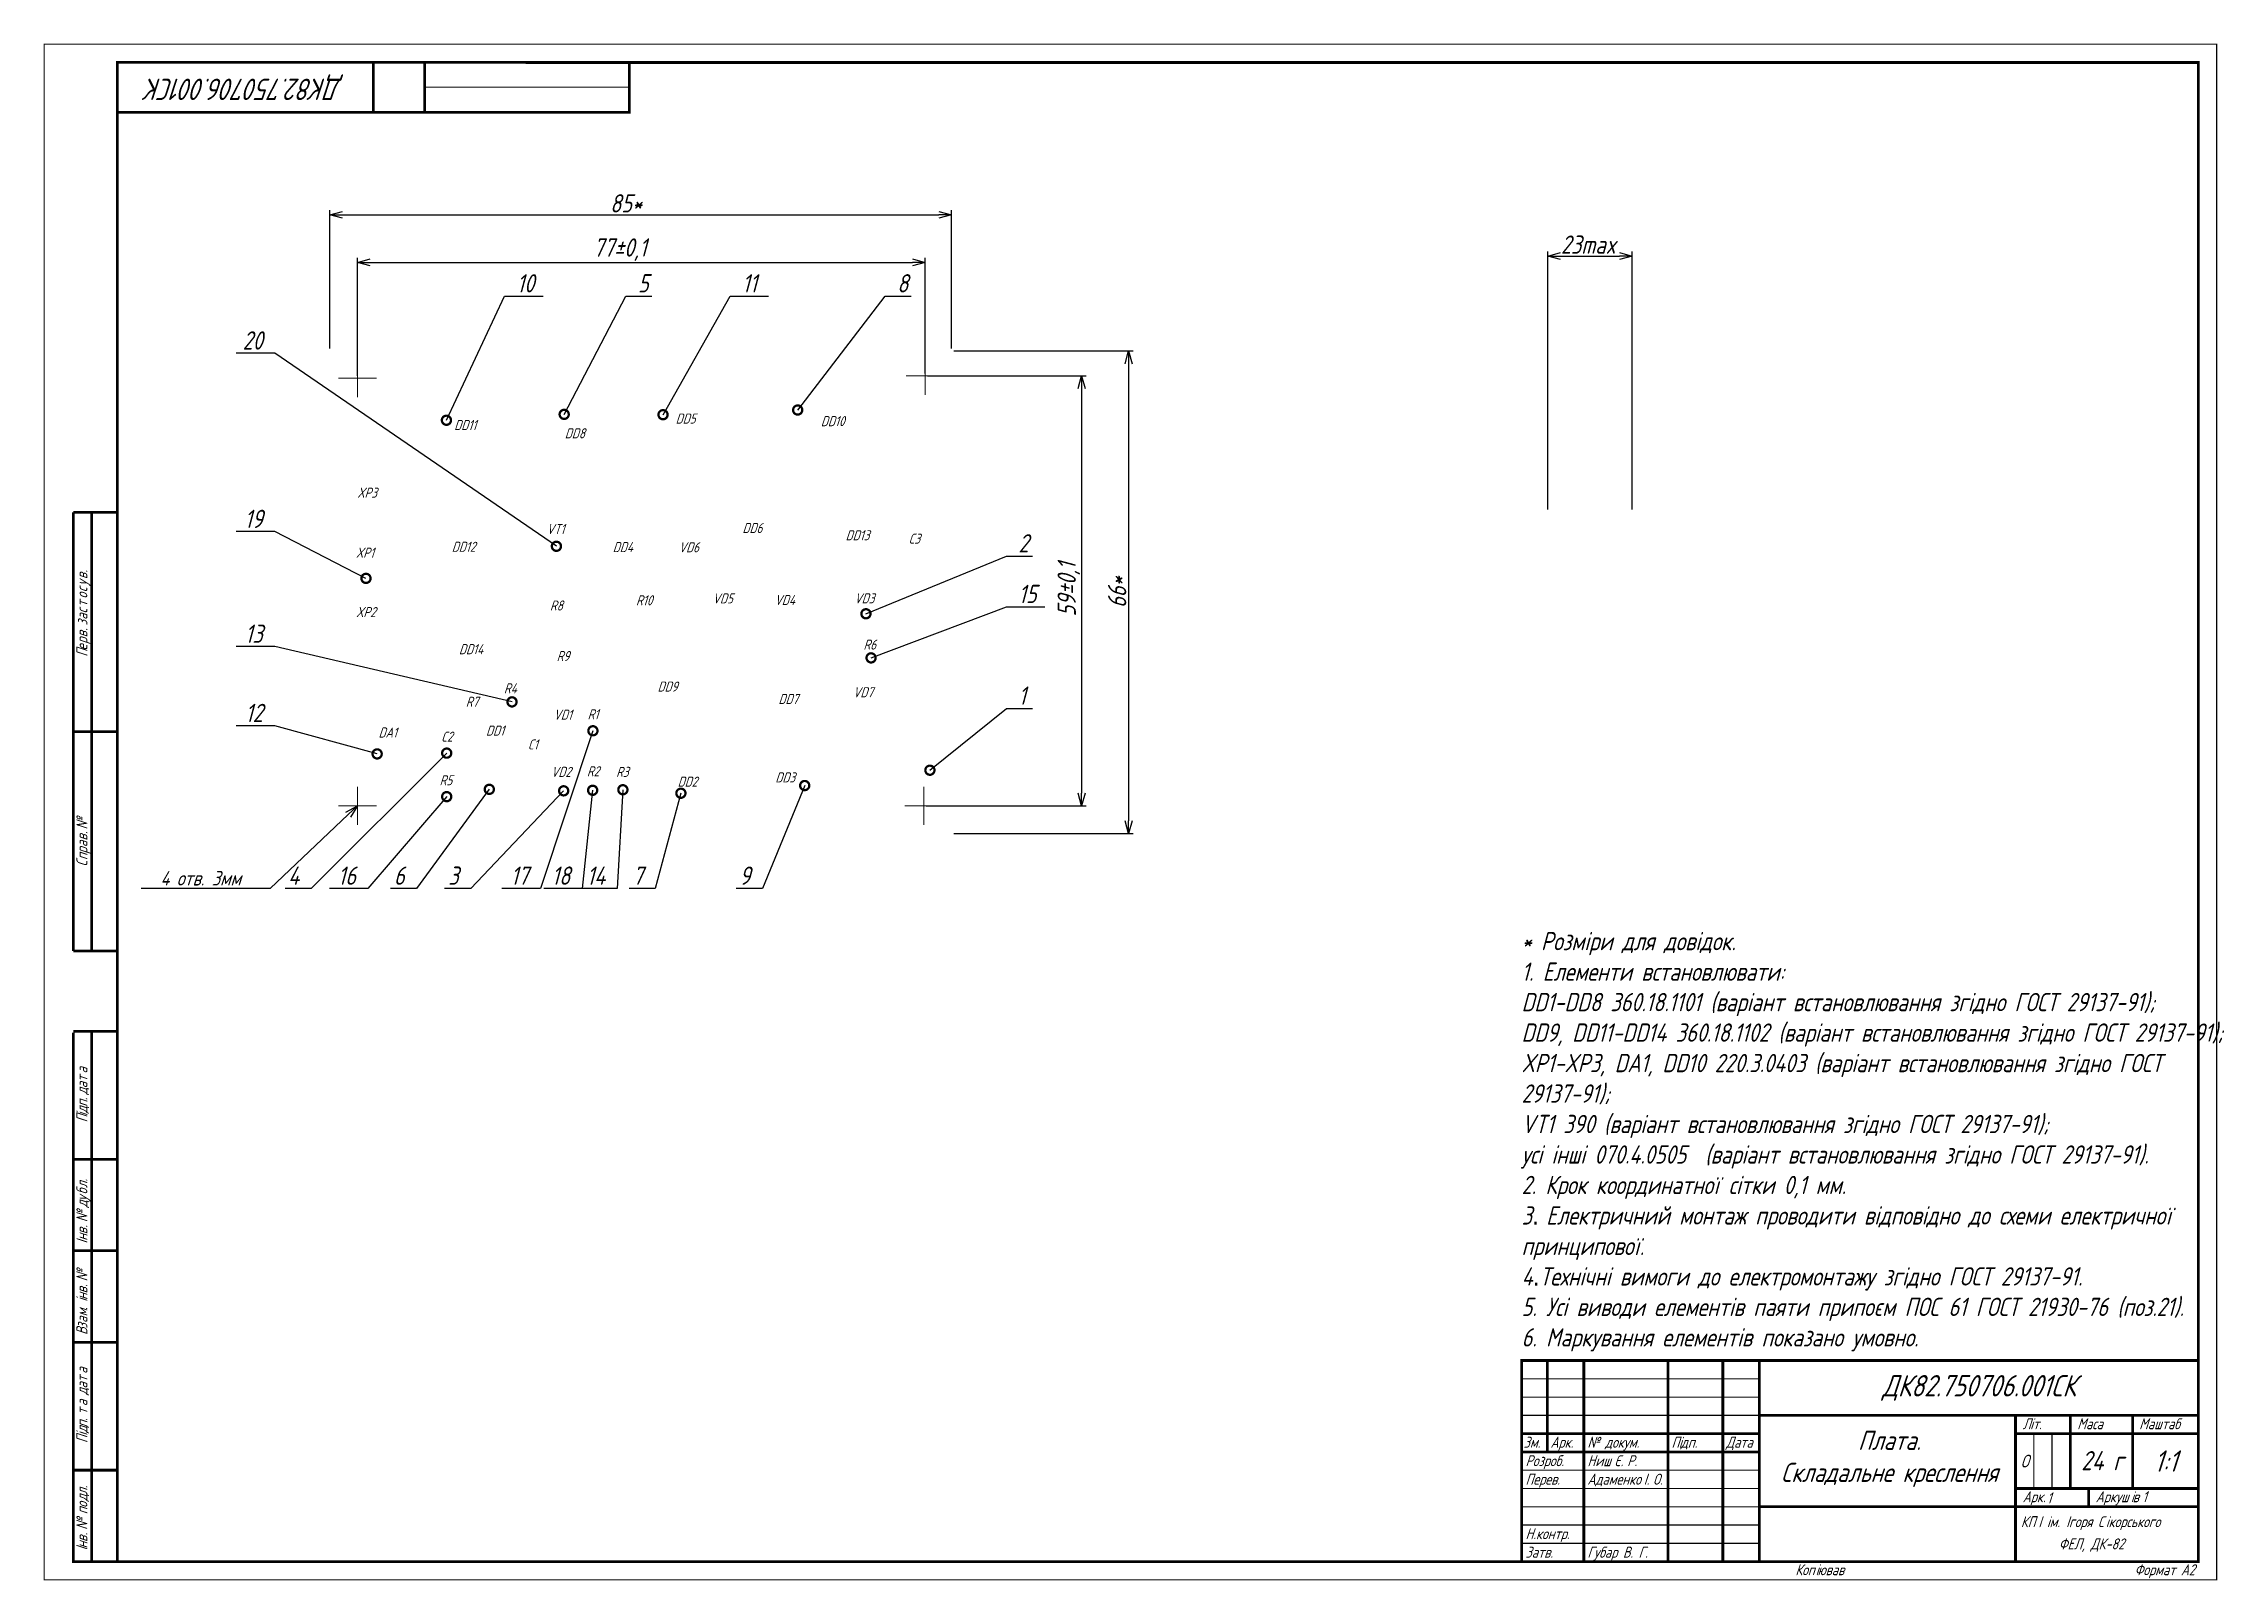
# Paper-space layout 'Лист1' of a CAD drawing. Header units: millimetres. Extents: x 0 to 596, y 0 to 420.
import ezdxf
from ezdxf import colors
from ezdxf.entities.mleader import LeaderData, LeaderLine
from ezdxf.math import Vec2, Vec3

# ---------------------------------------------------------------- set-up
doc = ezdxf.new("R2010")
doc.units = ezdxf.units.MM
doc.layers.get('0').update_dxf_attribs({"lineweight": 13})
doc.layers.add('Sheet', color=7, linetype='Continuous', lineweight=50)
doc.styles.get("Standard").update_dxf_attribs({"font": 'arial.ttf'})
doc.styles.add('стиль1', font='', dxfattribs={"oblique": 18})
doc.styles.get('стиль1').set_extended_font_data('GOST type A')
doc.dimstyles.new('Аннотативный', dxfattribs={"dimscale": 0, "dimtxt": 2.5, "dimasz": 3.5, "dimexe": 1.25, "dimexo": 0.625, "dimtad": 1, "dimtxsty": 'Standard', "dimblk": 'OPEN30', "dimcen": 2.5, "dimadec": 0, "dimazin": 0, "dimtfac": 1, "dimtmove": 0, "dimatfit": 3, "dimfxl": 1, "dimarcsym": 0})

# ---------------------------------------------------------------- blocks, each defined once
blk = doc.blocks.new('_DotSmall')
at = {"color": 0, "linetype": 'ByBlock', "const_width": 0.5}
blk.add_lwpolyline([(-0.0625, 0, 1), (0.0625, 0, 1)], format="xyb", close=True, dxfattribs=at)
blk = doc.blocks.new('_Open30')
at = {"color": 0, "linetype": 'ByBlock', "lineweight": -2}
for p, q in [((-1, 0.27), (0, 0)), ((0, 0), (-1, -0.27)), ((0, 0), (-1, 0))]:
    blk.add_line(p, q, dxfattribs=at)
blk = doc.blocks.new('*D119')
at = {"color": 0, "lineweight": -2, "transparency": 16777216}
for p, q in [((248.83, 336.24), (297.85, 336.24)), ((296.6, 332.74), (296.6, 207.74)), ((248.83, 204.24), (297.85, 204.24))]:
    blk.add_line(p, q, dxfattribs=at)
at = {"layer": 'Defpoints', "color": 0, "transparency": 16777216}
for p in [(248.2, 336.24), (248.2, 204.24), (296.6, 204.24)]:
    blk.add_point(p, dxfattribs=at)
at = {"color": 0, "lineweight": -2, "transparency": 16777216, "xscale": 3.5, "yscale": 3.5, "zscale": 3.5}
for p, rotation in [((296.6, 336.24), 90), ((296.6, 204.24), 270)]:
    blk.add_blockref('_Open30', p, dxfattribs=dict(at, rotation=rotation))
at = {"color": 0, "transparency": 16777216, "insert": (293.48, 270.24), "char_height": 2.5, "width": 7.6084, "attachment_point": 5, "rotation": 90}
blk.add_mtext('{\\fGOST type A|b0|i1|c204|p34;\\H2x;66*}', dxfattribs=at)
blk = doc.blocks.new('*D118')
at = {"color": 0, "lineweight": -2, "transparency": 16777216}
for p, q in [((241.63, 329.44), (285.02, 329.44)), ((283.77, 325.94), (283.77, 215.34)), ((241.23, 211.84), (285.02, 211.84))]:
    blk.add_line(p, q, dxfattribs=at)
at = {"layer": 'Defpoints', "color": 0, "transparency": 16777216}
for p in [(241, 329.44), (240.6, 211.84), (283.77, 211.84)]:
    blk.add_point(p, dxfattribs=at)
at = {"color": 0, "lineweight": -2, "transparency": 16777216, "xscale": 3.5, "yscale": 3.5, "zscale": 3.5}
for p, rotation in [((283.77, 329.44), 90), ((283.77, 211.84), 270)]:
    blk.add_blockref('_Open30', p, dxfattribs=dict(at, rotation=rotation))
at = {"color": 0, "transparency": 16777216, "insert": (280.27, 271), "char_height": 2.5, "attachment_point": 5, "rotation": 90}
blk.add_mtext('{\\fGOST type A|b0|i1|c204|p34;\\H2x;59\\fGOST type A|b0|i1|c0|p34;%%P\\fGOST type A|b0|i1|c204|p34;0,1}', dxfattribs=at)
blk = doc.blocks.new('*D121')
at = {"color": 0, "lineweight": -2, "transparency": 16777216}
for p, q in [((78.2, 336.87), (78.2, 374.73)), ((81.7, 373.48), (244.7, 373.48)), ((248.2, 336.87), (248.2, 374.73))]:
    blk.add_line(p, q, dxfattribs=at)
at = {"layer": 'Defpoints', "color": 0, "transparency": 16777216}
for p in [(248.2, 373.48), (78.2, 336.24), (248.2, 336.24)]:
    blk.add_point(p, dxfattribs=at)
at = {"color": 0, "lineweight": -2, "transparency": 16777216, "xscale": 3.5, "yscale": 3.5, "zscale": 3.5, "rotation": 180}
blk.add_blockref('_Open30', (78.2, 373.48), dxfattribs=at)
at = {"color": 0, "lineweight": -2, "transparency": 16777216, "xscale": 3.5, "yscale": 3.5, "zscale": 3.5}
blk.add_blockref('_Open30', (248.2, 373.48), dxfattribs=at)
at = {"color": 0, "transparency": 16777216, "insert": (159.21, 376.61), "char_height": 2.5, "attachment_point": 5}
blk.add_mtext('{\\fGOST type A|b0|i1|c204|p34;\\H2x;85*}', dxfattribs=at)
blk = doc.blocks.new('*D120')
at = {"color": 0, "lineweight": -2, "transparency": 16777216}
for p, q in [((85.8, 329.47), (85.8, 361.7)), ((89.3, 360.45), (237.5, 360.45)), ((241, 330.07), (241, 361.7))]:
    blk.add_line(p, q, dxfattribs=at)
at = {"layer": 'Defpoints', "color": 0, "transparency": 16777216}
for p in [(241, 360.45), (85.8, 328.84), (241, 329.44)]:
    blk.add_point(p, dxfattribs=at)
at = {"color": 0, "lineweight": -2, "transparency": 16777216, "xscale": 3.5, "yscale": 3.5, "zscale": 3.5, "rotation": 180}
blk.add_blockref('_Open30', (85.8, 360.45), dxfattribs=at)
at = {"color": 0, "lineweight": -2, "transparency": 16777216, "xscale": 3.5, "yscale": 3.5, "zscale": 3.5}
blk.add_blockref('_Open30', (241, 360.45), dxfattribs=at)
at = {"color": 0, "transparency": 16777216, "insert": (157.57, 363.95), "char_height": 2.5, "attachment_point": 5}
blk.add_mtext('{\\fGOST type A|b0|i1|c204|p34;\\H2x;77\\fGOST type A|b0|i1|c0|p34;%%P\\fGOST type A|b0|i1|c204|p34;0,1}', dxfattribs=at)
blk = doc.blocks.new('*D122')
at = {"color": 0, "lineweight": -2, "transparency": 16777216}
for p, q in [((411.19, 292.87), (411.19, 363.45)), ((414.69, 362.2), (430.77, 362.2)), ((434.27, 292.87), (434.27, 363.45))]:
    blk.add_line(p, q, dxfattribs=at)
at = {"layer": 'Defpoints', "color": 0, "transparency": 16777216}
for p in [(434.27, 362.2), (411.19, 292.24), (434.27, 292.24)]:
    blk.add_point(p, dxfattribs=at)
at = {"color": 0, "lineweight": -2, "transparency": 16777216, "xscale": 3.5, "yscale": 3.5, "zscale": 3.5, "rotation": 180}
blk.add_blockref('_Open30', (411.19, 362.2), dxfattribs=at)
at = {"color": 0, "lineweight": -2, "transparency": 16777216, "xscale": 3.5, "yscale": 3.5, "zscale": 3.5}
blk.add_blockref('_Open30', (434.27, 362.2), dxfattribs=at)
at = {"color": 0, "transparency": 16777216, "insert": (422.26, 365.33), "char_height": 2.5, "attachment_point": 5}
blk.add_mtext('{\\fGOST type A|b0|i1|c204|p34;\\H2x;23max}', dxfattribs=at)

psp = doc.layouts.new('Лист1')

# ---------------------------------------------------------------- linework, layer by layer
for p, q in [((85.801, 334.042), (85.801, 323.642)), ((241.001, 334.642), (241.001, 324.242)), ((85.801, 328.842), (80.601, 328.842)), ((85.801, 328.842), (91.001, 328.842)), ((241.001, 329.442), (235.801, 329.442)), ((241.001, 329.442), (246.201, 329.442)), ((85.801, 217.042), (85.801, 206.642)), ((240.601, 217.042), (240.601, 206.642)), ((85.801, 211.842), (80.601, 211.842)), ((85.801, 211.842), (91.001, 211.842)), ((240.601, 211.842), (235.401, 211.842)), ((240.601, 211.842), (245.801, 211.842))]:
    psp.add_line(p, q)
at = {"layer": 'Sheet'}
for points, const_width in [([(0.15, 420.15), (594.055, 420.15), (594.055, 0.15), (0.15, 0.15), (0.15, 420.15)], 0.3), ([(0.15, 420.15), (594.055, 420.15), (594.055, 0.15), (0.15, 0.15), (0.15, 420.15)], 0.3), ([(0.15, 420.15), (0.15, 0.15), (594.055, 0.15), (594.055, 420.15), (0.15, 420.15), (0.15, 420.15)], 0.0991), ([(0.15, 420.15), (0.15, 0.15), (594.055, 0.15), (594.055, 420.15), (0.15, 420.15), (0.15, 420.15)], 0.0991)]:
    psp.add_lwpolyline(points, close=True, dxfattribs=dict(at, const_width=const_width))
for points, const_width in [([(19.768, 415.143), (589.407, 415.127)], 0.749), ([(20.141, 415.143), (20.141, 5.141)], 0.749), ([(90.128, 401.149), (90.128, 415.143)], 0.749), ([(104.148, 401.21), (104.148, 415.273)], 0.749), ([(160.114, 401.524), (160.114, 415.518)], 0.749), ([(589.034, 414.761), (589.034, 4.775)], 0.749), ([(104.148, 408.391), (107.638, 408.391), (160.114, 408.391)], 0.3), ([(20.141, 401.52), (90.128, 401.52)], 0.749), ([(90.504, 401.52), (160.49, 401.52)], 0.749), ([(8.156, 172.149), (8.156, 292.138)], 0.749), ([(8.156, 292.138), (20.141, 292.138)], 0.749), ([(13.146, 172.149), (13.146, 292.138)], 0.749), ([(8.156, 232.135), (20.141, 232.135)], 0.749), ([(20.141, 172.149), (8.156, 172.149)], 0.749), ([(8.156, 150.148), (20.141, 150.148)], 0.749), ([(8.156, 4.757), (8.156, 149.764)], 0.749), ([(13.146, 5.141), (13.146, 150.148)], 0.749), ([(8.156, 115.148), (20.141, 115.148)], 0.749), ([(8.156, 90.145), (20.141, 90.145)], 0.749), ([(8.156, 65.143), (20.141, 65.143)], 0.749), ([(403.701, 60.136), (588.647, 60.136)], 0.749), ([(404.072, 5.141), (404.072, 60.136)], 0.749), ([(411.067, 60.136), (411.067, 35.15)], 0.749), ([(421.063, 60.136), (421.063, 5.141)], 0.749), ([(444.071, 60.136), (444.071, 5.141)], 0.749), ([(459.057, 60.136), (459.057, 5.141)], 0.749), ([(469.068, 60.136), (469.068, 5.141)], 0.749), ([(404.072, 55.145), (469.068, 55.145)], 0.3), ([(404.072, 50.139), (469.068, 50.139)], 0.3), ([(404.072, 45.148), (469.068, 45.148)], 0.3), ([(469.084, 45.132), (589.034, 45.132)], 0.749), ([(539.07, 45.132), (539.07, 5.141)], 0.749), ([(554.04, 45.132), (554.04, 25.136)], 0.749), ([(571.063, 45.132), (571.063, 25.136)], 0.749), ([(404.072, 40.141), (469.068, 40.141)], 0.749), ([(539.07, 40.141), (589.034, 40.141)], 0.749), ([(544.06, 40.141), (544.06, 25.136)], 0.3), ([(549.05, 40.141), (549.05, 25.136)], 0.3), ([(8.156, 30.143), (20.141, 30.143)], 0.749), ([(404.072, 35.15), (469.068, 35.15)], 0.749), ([(404.072, 30.143), (469.068, 30.143)], 0.3), ([(404.072, 25.136), (469.068, 25.136)], 0.3), ([(539.07, 25.136), (589.034, 25.136)], 0.749), ([(559.062, 25.136), (559.062, 20.145)], 0.749), ([(404.072, 20.145), (469.068, 20.145)], 0.3), ([(469.084, 20.145), (589.034, 20.145)], 0.749), ([(404.072, 15.139), (469.068, 15.139)], 0.3), ([(404.072, 10.148), (469.068, 10.148)], 0.3), ([(20.141, 5.141), (8.156, 5.141)], 0.749), ([(20.141, 5.141), (589.034, 5.141)], 0.749)]:
    psp.add_lwpolyline(points, dxfattribs=dict(at, const_width=const_width))

# ---------------------------------------------------------------- texts
at = {"style": 'стиль1', "oblique": 18}
for s, p in [('DD11', (112.224, 314.596)), ('DD5', (172.775, 316.374)), ('DD10', (212.476, 315.664)), ('DD8', (142.466, 312.346)), ('XP3', (85.72, 296.097)), ('VT1', (137.51, 286.178)), ('DD6', (191.038, 286.447)), ('DD13', (219.239, 284.46)), ('C3', (236.442, 283.531)), ('XP1', (85.351, 279.68)), ('DD12', (111.565, 281.303)), ('DD4', (155.579, 281.218)), ('VD6', (173.625, 281.176)), ('R10', (161.942, 266.674)), ('VD5', (182.881, 267.174)), ('VD4', (199.791, 266.74)), ('VD3', (221.622, 267.212)), ('XP2', (85.416, 263.446)), ('R8', (138.415, 265.243)), ('R6', (224.114, 254.567)), ('DD14', (113.538, 253.3)), ('R9', (140.237, 251.419)), ('R4', (125.825, 242.591)), ('DD9', (167.83, 243.08)), ('R7', (115.4, 238.909)), ('DD7', (200.878, 239.684)), ('VD7', (221.265, 241.53)), ('DA1', (91.546, 230.503)), ('DD1', (120.924, 231.03)), ('VD1', (139.367, 235.372)), ('R1', (148.698, 235.496)), ('C2', (108.662, 229.367)), ('C1', (132.357, 227.238)), ('VD2', (138.708, 219.747)), ('R2', (148.52, 219.91)), ('R3', (156.51, 219.738)), ('DD3', (200.029, 218.228)), ('R5', (108.23, 217.46)), ('DD2', (173.32, 217.069))]:
    psp.add_text(s, height=2.7574, dxfattribs=at).set_placement(p)
for s, width, gutter_width, insert, char_height, attachment_point in [('{\\fGOST type A|b0|i1|c204|p34;* Розміри для довідок.\\P1. Елементи встановлювати:\\PDD1-DD8 360.18.1101 (варіант встановлювання згідно ГОСТ 29137-91);\\PDD9, DD11-\\fGOST type A|b0|i1|c0|p34;DD14\\fGOST type A|b0|i1|c204|p34; 360.18.1102 (варіант встановлювання згідно ГОСТ 29137-91);\\PXP1-XP3, \\fGOST type A|b0|i1|c0|p34;DA1, DD10\\fGOST type A|b0|i1|c204|p34; 220.3.0403 (варіант встановлювання згідно ГОСТ 29137-91);\\P\\fGOST type A|b0|i1|c0|p34;VT1\\fGOST type A|b0|i1|c204|p34; 390 (варіант встановлювання згідно ГОСТ 29137-91);\\Pусі інші 070.4.0505  (варіант встановлювання згідно ГОСТ 29137-91).\\P2. Крок координатної сітки 0,1 мм.\\P3}. {\\fGOST type A|b0|i1|c204|p34;Електричний монтаж проводити відповідно до схеми електричної принципової.}\\P{\\fGOST type A|b0|i1|c204|p34;4}.{\\fGOST type A|b0|i1|c204|p34;Технічні вимоги до електромонтажу згідно ГОСТ 29137-91.\\H1.00001x;\\P5. Усі виводи елементів паяти припоєм ПОС 61 ГОСТ 21930-76 (поз.21).\\P6. Маркування елементів показано умовно. }', 184.99988, 12.5, (404.037, 62.612), 5, 7), ('{\\fGOST type A|b0|i1|c204|p34;24 г}', 25.53429, 26.25, (562.791, 32.751), 5.25, 5)]:
    psp.add_mtext_dynamic_manual_height_columns(s, width=width, gutter_width=gutter_width, heights=[0], dxfattribs=dict(insert=insert, char_height=char_height, attachment_point=attachment_point))
at = {"insert": (504.566, 33.214), "char_height": 5.25, "attachment_point": 5, "style": 'стиль1'}
psp.add_mtext_dynamic_manual_height_columns('Плата.\\PСкладальне креслення', width=104.97958, gutter_width=26.25, heights=[0], dxfattribs=at)
at = {"layer": 'Sheet', "style": 'стиль1', "oblique": 18}
for s, p in [('в', (11.962, 273.832)), ('.', (11.962, 275.601)), ('о', (11.962, 268.525)), ('с', (11.962, 270.294)), ('т', (11.962, 266.251)), ('у', (11.962, 272.063)), ('з', (11.962, 261.197)), ('с', (11.962, 264.482)), ('а', (11.962, 262.713)), ('в', (11.962, 257.912)), ('р', (11.962, 256.143)), ('.', (11.962, 259.681)), ('П', (11.962, 252.605)), ('е', (11.962, 254.374)), ('№', (11.962, 205.348)), ('в', (11.962, 202.316)), ('.', (11.962, 204.085)), ('С', (11.962, 195.24)), ('а', (11.962, 200.547)), ('п', (11.962, 197.009)), ('р', (11.962, 198.778)), ('а', (11.962, 138.634)), ('т', (11.962, 136.359)), ('а', (11.962, 134.59)), ('д', (11.962, 132.821)), ('п', (11.962, 129.536)), ('.', (11.962, 131.305)), ('П', (11.962, 125.24)), ('і', (11.962, 127.009)), ('д', (11.962, 127.767)), ('б', (11.962, 105.529)), ('л', (11.962, 107.298)), ('.', (11.962, 109.067)), ('№', (11.962, 97.948)), ('д', (11.962, 101.991)), ('у', (11.962, 103.76)), ('в', (11.962, 94.663)), ('.', (11.962, 96.431)), ('І', (11.962, 92.135)), ('н', (11.962, 92.894)), ('№', (11.962, 81.774)), ('і', (11.962, 76.215)), ('н', (11.962, 76.72)), ('в', (11.962, 78.489)), ('.', (11.962, 80.258)), ('а', (11.962, 70.403)), ('м', (11.962, 72.172)), ('.', (11.962, 73.94)), ('В', (11.962, 67.117)), ('з', (11.962, 68.886)), ('а', (11.962, 56.504)), ('а', (11.962, 52.46)), ('т', (11.962, 54.229)), ('д', (11.962, 50.691)), ('а', (11.962, 47.659)), ('д', (11.962, 40.33)), ('т', (11.962, 45.385)), ('п', (11.962, 41.847)), ('.', (11.962, 43.616)), ('П', (11.962, 37.551)), ('і', (11.962, 39.572)), ('д', (11.962, 21.63)), ('л', (11.962, 23.399)), ('.', (11.962, 25.168)), ('о', (11.962, 19.861)), ('п', (11.962, 18.092)), ('№', (11.962, 13.796)), ('в', (11.962, 10.511)), ('.', (11.962, 12.28)), ('І', (11.962, 8.237)), ('н', (11.962, 8.742))]:
    psp.add_text(s, height=3, rotation=90, dxfattribs=at).set_placement(p)
for s, height, p in [('Л', 3, (541.028, 41.341)), ('і', 3, (543.05, 41.341)), ('т.', 3, (543.808, 41.341)), ('Маса', 3, (555.935, 41.341)), ('Маштаб', 3, (572.863, 41.341)), ('Зм.', 3, (404.593, 36.287)), ('Арк.', 3, (411.92, 36.287)), ('№ докум.', 3, (422.026, 36.287)), ('П', 3, (445.018, 36.287)), ('і', 3, (447.039, 36.287)), ('дп.', 3, (447.545, 36.287)), ('Дата', 3, (459.925, 36.287)), ('Розроб.', 3, (405.098, 31.233)), ('Ниш ', 3, (422.026, 31.233)), ('Є. ', 3, (429.353, 31.233)), ('Р.', 3, (432.891, 31.233)), ('Перев.', 3, (405.098, 26.179)), ('Адаменко ', 3, (422.026, 26.179)), ('І. ', 3, (437.438, 26.179)), ('О.', 3, (439.965, 26.179)), ('Арк.', 3, (541.028, 21.377)), ('1', 3, (547.671, 21.07)), ('Аркуш', 3, (560.988, 21.377)), ('і', 3, (570.589, 21.377)), ('1', 3, (573.731, 21.377)), ('в', 3, (571.095, 21.377)), ('Н.контр.', 3, (405.098, 11.269)), ('КП', 3, (540.523, 14.554)), ('І і', 3, (545.324, 14.554)), ('м. ', 3, (548.356, 14.554)), ('І', 3, (552.903, 14.554)), ('горя С', 3, (553.661, 14.554)), ('і', 3, (563.728, 14.554)), ('корського', 3, (564.486, 14.554)), ('Затв.', 3, (405.098, 6.215)), ('Губар В. Г.', 3, (422.026, 6.215)), ('ФЕЛ, ДК-82', 3, (550.882, 8.489)), ('ALTIUM GOSTBOM2.0 KEV', 0.50542, (10.193, 4.951)), ('Коп', 3, (478.874, 1.413)), ('і', 3, (484.433, 1.413)), ('ював', 3, (484.938, 1.413)), ('Формат А2', 3, (571.6, 1.413))]:
    psp.add_text(s, height=height, dxfattribs=at).set_placement(p)
at = {"layer": 'Sheet', "insert": (55.125, 408.388), "char_height": 5.8454, "attachment_point": 5, "rotation": 180, "style": 'стиль1'}
psp.add_mtext_dynamic_manual_height_columns('\\pxqc;ДК82.750706.001СК', width=69.98639, gutter_width=17.5, heights=[0], dxfattribs=at)
at = {"layer": 'Sheet', "attachment_point": 5, "style": 'стиль1'}
for s, width, insert, char_height in [('ДК82.750706.001СК', 119.96539, (529.051, 52.634), 5.8454), ('\\pxqc;О', 4.99, (541.565, 32.639), 3.5), ('\\pxqc;1:1', 17.97033, (580.048, 32.639), 5.8454)]:
    psp.add_mtext_dynamic_manual_height_columns(s, width=width, gutter_width=17.5, heights=[0], dxfattribs=dict(at, insert=insert, char_height=char_height))

# ---------------------------------------------------------------- dimensions: what is measured, and where the dimension line sits
for base, p1, p2, text, picture, middle in [((248.201, 373.483), (78.201, 336.242), (248.201, 336.242), '{\\fGOST type A|b0|i1|c204|p34;\\H2x;85*}', '*D121', (159.215, 373.483)), ((241.001, 360.454), (85.801, 328.842), (241.001, 329.442), '{\\fGOST type A|b0|i1|c204|p34;\\H2x;77\\fGOST type A|b0|i1|c0|p34;%%P\\fGOST type A|b0|i1|c204|p34;0,1}', '*D120', (157.57, 360.454)), ((434.268, 362.197), (411.188, 292.242), (434.268, 292.242), '{\\fGOST type A|b0|i1|c204|p34;\\H2x;23max}', '*D122', (422.256, 362.197))]:
    dim = psp.add_linear_dim(base=base, p1=p1, p2=p2, text=text, dimstyle='Аннотативный')
    dim.commit()
    dim.dimension.update_dxf_attribs({"geometry": picture, "text_midpoint": middle, "dimtype": 160})
for base, p1, p2, text, picture, middle in [((296.601, 204.242), (248.201, 336.242), (248.201, 204.242), '{\\fGOST type A|b0|i1|c204|p34;\\H2x;66*}', '*D119', (296.601, 270.242)), ((283.771, 211.842), (241.001, 329.442), (240.601, 211.842), '{\\fGOST type A|b0|i1|c204|p34;\\H2x;59\\fGOST type A|b0|i1|c0|p34;%%P\\fGOST type A|b0|i1|c204|p34;0,1}', '*D118', (283.771, 270.995))]:
    dim = psp.add_linear_dim(base=base, p1=p1, p2=p2, angle=90, text=text, dimstyle='Аннотативный')
    dim.commit()
    dim.dimension.update_dxf_attribs({"geometry": picture, "text_midpoint": middle, "dimtype": 160})

# ---------------------------------------------------------------- leaders
ml = psp.add_multileader_mtext('Standard')
ml.set_content('{\\fGOST type A|b0|i1|c204|p34;10}', color=256)
ml.set_leader_properties()
ml.set_arrow_properties(name='DOTSMALL')
ml.build(insert=Vec2(0, 0))
ml.multileader.update_dxf_attribs({"text_left_attachment_type": 6, "text_right_attachment_type": 6, "arrow_head_size": 5})
ctx = ml.context
ctx.base_point, ctx.char_height, ctx.arrow_head_size, ctx.plane_origin = Vec3(127.34, 351.242), 5, 5, Vec3(162.84, 362.457)
ctx.left_attachment, ctx.right_attachment = 6, 6
notes = []
notes.append((ctx, [(0, (1, 1, 0), (126.039, 351.242), (1, 0), 1.301, [(0, [(110.117, 317.292)], 0, [])])]))
ctx.mtext.insert, ctx.mtext.width, ctx.mtext.flow_direction = Vec3(129.34, 357.242), 7.16071, 5
ml = psp.add_multileader_mtext('Standard')
ml.set_content('{\\fGOST type A|b0|i1|c0|p34;5}', color=256)
ml.set_leader_properties()
ml.set_arrow_properties(name='DOTSMALL')
ml.build(insert=Vec2(0, 0))
ml.multileader.update_dxf_attribs({"text_left_attachment_type": 6, "text_right_attachment_type": 6, "arrow_head_size": 5})
ctx = ml.context
ctx.base_point, ctx.char_height, ctx.arrow_head_size, ctx.plane_origin = Vec3(160.465, 351.242), 5, 5, Vec3(142.31, 318.901)
ctx.left_attachment, ctx.right_attachment = 6, 6
notes.append((ctx, [(0, (1, 1, 0), (159.164, 351.242), (1, 0), 1.301, [(0, [(142.31, 318.901)], 0, [])])]))
ctx.mtext.insert, ctx.mtext.width, ctx.mtext.flow_direction = Vec3(162.465, 357.242), 7.16071, 5
ml = psp.add_multileader_mtext('Standard')
ml.set_content('{\\fGOST type A|b0|i1|c204|p34;11}', color=256)
ml.set_leader_properties()
ml.set_arrow_properties(name='DOTSMALL')
ml.build(insert=Vec2(0, 0))
ml.multileader.update_dxf_attribs({"text_left_attachment_type": 6, "text_right_attachment_type": 6, "arrow_head_size": 5})
ctx = ml.context
ctx.base_point, ctx.char_height, ctx.arrow_head_size, ctx.plane_origin = Vec3(188.964, 351.242), 5, 5, Vec3(224.464, 361.618)
ctx.left_attachment, ctx.right_attachment = 6, 6
notes.append((ctx, [(0, (1, 1, 0), (187.663, 351.242), (1, 0), 1.301, [(0, [(169.334, 318.806)], 0, [])])]))
ctx.mtext.insert, ctx.mtext.width, ctx.mtext.flow_direction = Vec3(190.964, 357.242), 7.16071, 5
ml = psp.add_multileader_mtext('Standard')
ml.set_content('{\\fGOST type A|b0|i1|c204|p34;8}', color=256)
ml.set_leader_properties()
ml.set_arrow_properties(name='DOTSMALL')
ml.build(insert=Vec2(0, 0))
ml.multileader.update_dxf_attribs({"text_left_attachment_type": 6, "text_right_attachment_type": 6, "arrow_head_size": 5})
ctx = ml.context
ctx.base_point, ctx.char_height, ctx.arrow_head_size, ctx.plane_origin = Vec3(231.327, 351.242), 5, 5, Vec3(266.828, 360.894)
ctx.left_attachment, ctx.right_attachment = 6, 6
notes.append((ctx, [(0, (1, 1, 0), (230.027, 351.242), (1, 0), 1.301, [(0, [(206.142, 320.089)], 0, [])])]))
ctx.mtext.insert, ctx.mtext.width, ctx.mtext.flow_direction = Vec3(233.327, 357.242), 7.16071, 5
ml = psp.add_multileader_mtext('Standard')
ml.set_content('{\\fGOST type A|b0|i1|c204|p34;20}', color=256)
ml.set_leader_properties()
ml.set_arrow_properties(name='DOTSMALL')
ml.build(insert=Vec2(0, 0))
ml.multileader.update_dxf_attribs({"text_left_attachment_type": 6, "text_right_attachment_type": 6, "arrow_head_size": 5})
ctx = ml.context
ctx.base_point, ctx.char_height, ctx.arrow_head_size, ctx.plane_origin = Vec3(50.739, 335.609), 5, 5, Vec3(88.086, 327.642)
ctx.left_attachment, ctx.right_attachment, ctx.text_align_type = 6, 6, 2
notes.append((ctx, [(1, (1, 1, 0), (63.201, 335.609), (-1, 0), 1.301, [(0, [(140.186, 282.822)], 0, [])])]))
ctx.mtext.insert, ctx.mtext.width, ctx.mtext.alignment, ctx.mtext.flow_direction = Vec3(59.9, 341.609), 7.16071, 3, 5
ml = psp.add_multileader_mtext('Standard')
ml.set_content('{\\fGOST type A|b0|i1|c204|p34;19}', color=256)
ml.set_leader_properties()
ml.set_arrow_properties(name='DOTSMALL')
ml.build(insert=Vec2(0, 0))
ml.multileader.update_dxf_attribs({"text_left_attachment_type": 6, "text_right_attachment_type": 6, "arrow_head_size": 5})
ctx = ml.context
ctx.base_point, ctx.char_height, ctx.arrow_head_size, ctx.plane_origin = Vec3(52.954, 286.818), 5, 5, Vec3(87.497, 291.068)
ctx.left_attachment, ctx.right_attachment, ctx.text_align_type = 6, 6, 2
notes.append((ctx, [(1, (1, 1, 0), (63.201, 286.818), (-1, 0), 1.301, [(0, [(88.128, 274.047)], 0, [])])]))
ctx.mtext.insert, ctx.mtext.width, ctx.mtext.alignment, ctx.mtext.flow_direction = Vec3(59.9, 292.818), 7.16071, 3, 5
ml = psp.add_multileader_mtext('Standard')
ml.set_content('{\\fGOST type A|b0|i1|c0|p34;2}', color=256)
ml.set_leader_properties()
ml.set_arrow_properties(name='DOTSMALL')
ml.build(insert=Vec2(0, 0))
ml.multileader.update_dxf_attribs({"text_left_attachment_type": 6, "text_right_attachment_type": 6, "arrow_head_size": 5})
ctx = ml.context
ctx.base_point, ctx.char_height, ctx.arrow_head_size, ctx.plane_origin = Vec3(264.502, 280.135), 5, 5, Vec3(224.806, 264.364)
ctx.left_attachment, ctx.right_attachment = 6, 6
notes.append((ctx, [(0, (1, 1, 0), (263.201, 280.135), (1, 0), 1.301, [(0, [(224.806, 264.364)], 0, [])])]))
ctx.mtext.insert, ctx.mtext.width, ctx.mtext.flow_direction = Vec3(266.502, 286.135), 7.16071, 5
ml = psp.add_multileader_mtext('Standard')
ml.set_content('{\\fGOST type A|b0|i1|c204|p34;15}', color=256)
ml.set_leader_properties()
ml.set_arrow_properties(name='DOTSMALL')
ml.build(insert=Vec2(0, 0))
ml.multileader.update_dxf_attribs({"text_left_attachment_type": 6, "text_right_attachment_type": 6, "arrow_head_size": 5})
ctx = ml.context
ctx.base_point, ctx.char_height, ctx.arrow_head_size, ctx.plane_origin = Vec3(264.502, 266.279), 5, 5, Vec3(294.68, 271.779)
ctx.left_attachment, ctx.right_attachment = 6, 6
notes.append((ctx, [(0, (1, 1, 0), (263.201, 266.279), (1, 0), 1.301, [(0, [(226.209, 252.303)], 0, [])])]))
ctx.mtext.insert, ctx.mtext.width, ctx.mtext.flow_direction = Vec3(266.502, 272.279), 7.16071, 5
ml = psp.add_multileader_mtext('Standard')
ml.set_content('{\\fGOST type A|b0|i1|c204|p34;13}', color=256)
ml.set_leader_properties()
ml.set_arrow_properties(name='DOTSMALL')
ml.build(insert=Vec2(0, 0))
ml.multileader.update_dxf_attribs({"text_left_attachment_type": 6, "text_right_attachment_type": 6, "arrow_head_size": 5})
ctx = ml.context
ctx.base_point, ctx.char_height, ctx.arrow_head_size, ctx.plane_origin = Vec3(53.404, 255.406), 5, 5, Vec3(93.674, 262.593)
ctx.left_attachment, ctx.right_attachment, ctx.text_align_type = 6, 6, 2
notes.append((ctx, [(1, (1, 1, 0), (63.201, 255.406), (-1, 0), 1.301, [(0, [(128.046, 240.269)], 0, [])])]))
ctx.mtext.insert, ctx.mtext.width, ctx.mtext.alignment, ctx.mtext.flow_direction = Vec3(59.9, 261.406), 7.16071, 3, 5
ml = psp.add_multileader_mtext('Standard')
ml.set_content('{\\fGOST type A|b0|i1|c0|p34;1}', color=256)
ml.set_leader_properties()
ml.set_arrow_properties(name='DOTSMALL')
ml.build(insert=Vec2(0, 0))
ml.multileader.update_dxf_attribs({"text_left_attachment_type": 6, "text_right_attachment_type": 6, "arrow_head_size": 5})
ctx = ml.context
ctx.base_point, ctx.char_height, ctx.arrow_head_size, ctx.plane_origin = Vec3(264.502, 238.494), 5, 5, Vec3(242.291, 221.578)
ctx.left_attachment, ctx.right_attachment = 6, 6
notes.append((ctx, [(0, (1, 1, 0), (263.201, 238.494), (1, 0), 1.301, [(0, [(242.291, 221.578)], 0, [])])]))
ctx.mtext.insert, ctx.mtext.width, ctx.mtext.flow_direction = Vec3(266.502, 244.494), 7.16071, 5
ml = psp.add_multileader_mtext('Standard')
ml.set_content('{\\fGOST type A|b0|i1|c204|p34;12}', color=256)
ml.set_leader_properties()
ml.set_arrow_properties(name='DOTSMALL')
ml.build(insert=Vec2(0, 0))
ml.multileader.update_dxf_attribs({"text_left_attachment_type": 6, "text_right_attachment_type": 6, "arrow_head_size": 5})
ctx = ml.context
ctx.base_point, ctx.char_height, ctx.arrow_head_size, ctx.plane_origin = Vec3(52.871, 233.744), 5, 5, Vec3(92.788, 244.271)
ctx.left_attachment, ctx.right_attachment, ctx.text_align_type = 6, 6, 2
notes.append((ctx, [(1, (1, 1, 0), (63.201, 233.744), (-1, 0), 1.301, [(0, [(91.181, 226.043)], 0, [])])]))
ctx.mtext.insert, ctx.mtext.width, ctx.mtext.alignment, ctx.mtext.flow_direction = Vec3(59.9, 239.744), 7.16071, 3, 5
ml = psp.add_multileader_mtext('Standard')
ml.set_content('{\\fGOST type A|b0|i1|c204|p34;1\\fGOST type A|b0|i1|c0|p34;7}', color=256)
ml.set_leader_properties()
ml.set_arrow_properties(name='DOTSMALL')
ml.build(insert=Vec2(0, 0))
ml.multileader.update_dxf_attribs({"text_left_attachment_type": 6, "text_right_attachment_type": 6, "arrow_head_size": 5})
ctx = ml.context
ctx.base_point, ctx.char_height, ctx.arrow_head_size, ctx.plane_origin = Vec3(123.995, 189.242), 5, 5, Vec3(168.905, 197.318)
ctx.left_attachment, ctx.right_attachment, ctx.text_align_type = 6, 6, 2
notes.append((ctx, [(1, (1, 1, 0), (135.825, 189.242), (-1, 0), 1.301, [(0, [(150.164, 232.363)], 0, [])])]))
ctx.mtext.insert, ctx.mtext.width, ctx.mtext.alignment, ctx.mtext.flow_direction = Vec3(132.524, 195.242), 7.16071, 3, 5
ml = psp.add_multileader_mtext('Standard')
ml.set_content('{\\fGOST type A|b0|i1|c0|p34;4}', color=256)
ml.set_leader_properties()
ml.set_arrow_properties(name='DOTSMALL')
ml.build(insert=Vec2(0, 0))
ml.multileader.update_dxf_attribs({"text_left_attachment_type": 6, "text_right_attachment_type": 6, "arrow_head_size": 5})
ctx = ml.context
ctx.base_point, ctx.char_height, ctx.arrow_head_size, ctx.plane_origin = Vec3(65.324, 189.242), 5, 5, Vec3(110.193, 226.252)
ctx.left_attachment, ctx.right_attachment, ctx.text_align_type = 6, 6, 2
notes.append((ctx, [(1, (1, 1, 0), (73.178, 189.242), (-1, 0), 1.301, [(0, [(110.193, 226.252)], 0, [])])]))
ctx.mtext.insert, ctx.mtext.width, ctx.mtext.alignment, ctx.mtext.flow_direction = Vec3(69.877, 195.242), 7.16071, 3, 5
ml = psp.add_multileader_mtext('Standard')
ml.set_content('{\\fGOST type A|b0|i1|c204|p34;16}', color=256)
ml.set_leader_properties()
ml.set_arrow_properties(name='DOTSMALL')
ml.build(insert=Vec2(0, 0))
ml.multileader.update_dxf_attribs({"text_left_attachment_type": 6, "text_right_attachment_type": 6, "arrow_head_size": 5})
ctx = ml.context
ctx.base_point, ctx.char_height, ctx.arrow_head_size, ctx.plane_origin = Vec3(78.888, 189.242), 5, 5, Vec3(129.115, 197.941)
ctx.left_attachment, ctx.right_attachment, ctx.text_align_type = 6, 6, 2
notes.append((ctx, [(1, (1, 1, 0), (88.678, 189.242), (-1, 0), 1.301, [(0, [(110.194, 214.348)], 0, [])])]))
ctx.mtext.insert, ctx.mtext.width, ctx.mtext.alignment, ctx.mtext.flow_direction = Vec3(85.377, 195.242), 7.16071, 3, 5
ml = psp.add_multileader_mtext('Standard')
ml.set_content('{\\fGOST type A|b0|i1|c0|p34;6}', color=256)
ml.set_leader_properties()
ml.set_arrow_properties(name='DOTSMALL')
ml.build(insert=Vec2(0, 0))
ml.multileader.update_dxf_attribs({"text_left_attachment_type": 6, "text_right_attachment_type": 6, "arrow_head_size": 5})
ctx = ml.context
ctx.base_point, ctx.char_height, ctx.arrow_head_size, ctx.plane_origin = Vec3(93.442, 189.242), 5, 5, Vec3(137.692, 198.007)
ctx.left_attachment, ctx.right_attachment, ctx.text_align_type = 6, 6, 2
notes.append((ctx, [(1, (1, 1, 0), (101.978, 189.242), (-1, 0), 1.301, [(0, [(121.837, 216.353)], 0, [])])]))
ctx.mtext.insert, ctx.mtext.width, ctx.mtext.alignment, ctx.mtext.flow_direction = Vec3(98.677, 195.242), 7.16071, 3, 5
ml = psp.add_multileader_mtext('Standard')
ml.set_content('{\\fGOST type A|b0|i1|c0|p34;3}', color=256)
ml.set_leader_properties()
ml.set_arrow_properties(name='DOTSMALL')
ml.build(insert=Vec2(0, 0))
ml.multileader.update_dxf_attribs({"text_left_attachment_type": 6, "text_right_attachment_type": 6, "arrow_head_size": 5})
ctx = ml.context
ctx.base_point, ctx.char_height, ctx.arrow_head_size, ctx.plane_origin = Vec3(108.035, 189.242), 5, 5, Vec3(142.168, 215.944)
ctx.left_attachment, ctx.right_attachment, ctx.text_align_type = 6, 6, 2
notes.append((ctx, [(1, (1, 1, 0), (116.754, 189.242), (-1, 0), 1.301, [(0, [(142.168, 215.944)], 0, [])])]))
ctx.mtext.insert, ctx.mtext.width, ctx.mtext.alignment, ctx.mtext.flow_direction = Vec3(113.453, 195.242), 7.16071, 3, 5
ml = psp.add_multileader_mtext('Standard')
ml.set_content('{\\fGOST type A|b0|i1|c204|p34;18}', color=256)
ml.set_leader_properties()
ml.set_arrow_properties(name='DOTSMALL')
ml.build(insert=Vec2(0, 0))
ml.multileader.update_dxf_attribs({"text_left_attachment_type": 6, "text_right_attachment_type": 6, "arrow_head_size": 5})
ctx = ml.context
ctx.base_point, ctx.char_height, ctx.arrow_head_size, ctx.plane_origin = Vec3(137.179, 189.242), 5, 5, Vec3(174.036, 196.62)
ctx.left_attachment, ctx.right_attachment, ctx.text_align_type = 6, 6, 2
notes.append((ctx, [(1, (1, 1, 0), (147.248, 189.242), (-1, 0), 1.301, [(0, [(150.09, 216.093)], 0, [])])]))
ctx.mtext.insert, ctx.mtext.width, ctx.mtext.alignment, ctx.mtext.flow_direction = Vec3(143.947, 195.242), 7.16071, 3, 5
ml = psp.add_multileader_mtext('Standard')
ml.set_content('{\\fGOST type A|b0|i1|c204|p34;14}', color=256)
ml.set_leader_properties()
ml.set_arrow_properties(name='DOTSMALL')
ml.build(insert=Vec2(0, 0))
ml.multileader.update_dxf_attribs({"text_left_attachment_type": 6, "text_right_attachment_type": 6, "arrow_head_size": 5})
ctx = ml.context
ctx.base_point, ctx.char_height, ctx.arrow_head_size, ctx.plane_origin = Vec3(147.528, 189.242), 5, 5, Vec3(170.97, 197.592)
ctx.left_attachment, ctx.right_attachment, ctx.text_align_type = 6, 6, 2
notes.append((ctx, [(1, (1, 1, 0), (156.822, 189.242), (-1, 0), 1.301, [(0, [(158.358, 216.239)], 0, [])])]))
ctx.mtext.insert, ctx.mtext.width, ctx.mtext.alignment, ctx.mtext.flow_direction = Vec3(153.521, 195.242), 7.16071, 3, 5
ml = psp.add_multileader_mtext('Standard')
ml.set_content('{\\fGOST type A|b0|i1|c0|p34;7}', color=256)
ml.set_leader_properties()
ml.set_arrow_properties(name='DOTSMALL')
ml.build(insert=Vec2(0, 0))
ml.multileader.update_dxf_attribs({"text_left_attachment_type": 6, "text_right_attachment_type": 6, "arrow_head_size": 5})
ctx = ml.context
ctx.base_point, ctx.char_height, ctx.arrow_head_size, ctx.plane_origin = Vec3(158.787, 189.242), 5, 5, Vec3(182.732, 197.356)
ctx.left_attachment, ctx.right_attachment, ctx.text_align_type = 6, 6, 2
notes.append((ctx, [(1, (1, 1, 0), (167.166, 189.242), (-1, 0), 1.301, [(0, [(174.215, 215.288)], 0, [])])]))
ctx.mtext.insert, ctx.mtext.width, ctx.mtext.alignment, ctx.mtext.flow_direction = Vec3(163.866, 195.242), 7.16071, 3, 5
ml = psp.add_multileader_mtext('Standard')
ml.set_content('{\\fGOST type A|b0|i1|c204|p34;9}', color=256)
ml.set_leader_properties()
ml.set_arrow_properties(name='DOTSMALL')
ml.build(insert=Vec2(0, 0))
ml.multileader.update_dxf_attribs({"text_left_attachment_type": 6, "text_right_attachment_type": 6, "arrow_head_size": 5})
ctx = ml.context
ctx.base_point, ctx.char_height, ctx.arrow_head_size, ctx.plane_origin = Vec3(188.042, 189.242), 5, 5, Vec3(216.578, 199.451)
ctx.left_attachment, ctx.right_attachment, ctx.text_align_type = 6, 6, 2
notes.append((ctx, [(1, (1, 1, 0), (196.493, 189.242), (-1, 0), 1.301, [(0, [(208.061, 217.384)], 0, [])])]))
ctx.mtext.insert, ctx.mtext.width, ctx.mtext.alignment, ctx.mtext.flow_direction = Vec3(193.192, 195.242), 7.16071, 3, 5
ml = psp.add_multileader_mtext('Standard')
ml.set_content('4 отв. 3мм', color=256, style='стиль1')
ml.set_leader_properties()
ml.set_arrow_properties(name='OPEN30')
ml.build(insert=Vec2(0, 0))
ml.multileader.update_dxf_attribs({"text_left_attachment_type": 5, "text_right_attachment_type": 5, "arrow_head_size": 3.5})
ctx = ml.context
ctx.base_point, ctx.arrow_head_size, ctx.landing_gap_size, ctx.plane_origin = Vec3(27.785, 189.242), 3.5, 0, Vec3(85.801, 211.842)
ctx.left_attachment, ctx.right_attachment, ctx.text_align_type = 5, 5, 2
notes.append((ctx, [(0, (1, 1, 0), (61.9, 189.242), (-1, 0), 8, [(0, [(85.801, 211.842)], 0, [])])]))
ctx.mtext.insert, ctx.mtext.alignment, ctx.mtext.flow_direction = Vec3(53.9, 194.042), 3, 5
for ctx, leaders in notes:
    for number, flags, end, landing, length, lines in leaders:
        leader = LeaderData()
        leader.index, (leader.has_last_leader_line, leader.has_dogleg_vector, leader.attachment_direction) = number, flags
        leader.last_leader_point, leader.dogleg_vector, leader.dogleg_length = Vec3(end), Vec3(landing), length
        for number, points, colour, breaks in lines:
            line = LeaderLine()
            line.index, line.vertices, line.color, line.breaks = number, Vec3.list(points), colors.encode_raw_color(colour), breaks
            leader.lines.append(line)
        ctx.leaders.append(leader)

doc.saveas('drawing.dxf')
